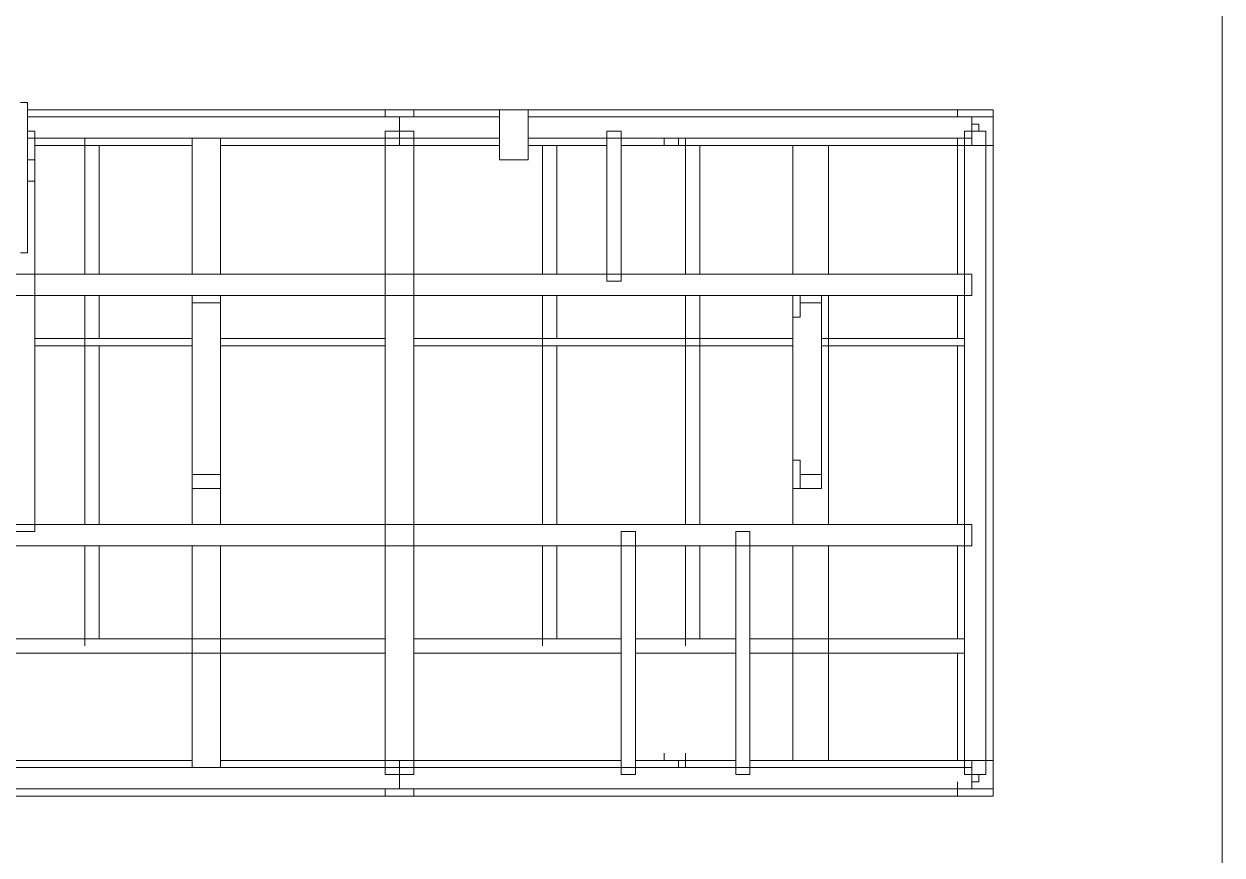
# Model space of a CAD drawing. Header units: inches. Extents: x -1128 to 651, y 96 to 845.
# Drawn here: x -199.232 to -194.251, y 790.76 to 794.217 of the extents above; entities that cross this region are included whole.
import ezdxf

# ---------------------------------------------------------------- set-up
doc = ezdxf.new("R2010")
doc.units = ezdxf.units.IN
doc.header["$MEASUREMENT"] = 0
doc.layers.add('Layer 1', color=7, linetype='Continuous')

msp = doc.modelspace()

# ---------------------------------------------------------------- linework, layer by layer
at = {"layer": 'Layer 1', "color": 0, "lineweight": 5}
for points in [[(-215.4534, 802.0082), (-194.2507, 802.0082), (-194.2507, 744.3177)], [(-194.2507, 744.3177), (-194.2507, 802.0082), (-215.4534, 802.0082)], [(-194.2507, 789.0727), (-194.2507, 802.0082), (-197.73, 802.0082)], [(-194.2507, 744.3177), (-194.2507, 802.0082)], [(-199.2464, 793.89), (-199.2169, 793.89)], [(-199.2464, 793.2656), (-199.2169, 793.2656), (-199.2169, 793.89)], [(-199.2169, 793.8602), (-197.73, 793.8602)], [(-197.73, 793.8305), (-197.73, 793.8602), (-197.611, 793.8602)], [(-197.611, 793.8602), (-197.254, 793.8602)], [(-197.611, 793.8305), (-197.611, 793.8602)], [(-197.254, 793.8602), (-197.254, 793.6521), (-197.1352, 793.6521)], [(-197.254, 793.8602), (-197.1352, 793.8602), (-197.1352, 793.6521)], [(-197.1352, 793.8602), (-195.3509, 793.8602)], [(-195.2023, 793.8602), (-195.3509, 793.8602)], [(-195.3509, 793.8602), (-195.3509, 793.8305), (-195.2913, 793.8305)], [(-195.3509, 793.8305), (-195.3509, 793.8602)], [(-195.2023, 793.8305), (-195.2023, 793.8602)], [(-199.2169, 793.8305), (-197.254, 793.8305)], [(-197.73, 793.8305), (-197.6705, 793.8305)], [(-197.6705, 793.7116), (-197.6705, 793.8305), (-197.611, 793.8305)], [(-197.6705, 793.8305), (-197.6705, 793.7116), (-197.611, 793.7116)], [(-197.1352, 793.8305), (-195.2913, 793.8305)], [(-195.3509, 793.7116), (-195.2913, 793.7116), (-195.2913, 793.8305)], [(-195.2023, 793.8305), (-195.2913, 793.8305)], [(-195.2023, 793.7116), (-195.2913, 793.7116), (-195.2913, 793.8305)], [(-195.2913, 793.8305), (-195.2913, 793.7414)], [(-195.2023, 793.8305), (-195.2023, 791.0353)], [(-195.2023, 793.8305), (-195.2023, 793.7116)], [(-199.2169, 793.7712), (-199.1871, 793.7712)], [(-199.1871, 792.1057), (-199.1871, 793.7712)], [(-197.611, 791.0946), (-197.73, 791.0946), (-197.73, 793.7712)], [(-197.611, 791.0946), (-197.611, 793.7712), (-197.73, 793.7712)], [(-196.7487, 793.7712), (-196.808, 793.7712), (-196.808, 793.1466), (-196.7487, 793.1466), (-196.7487, 793.7712)], [(-195.3211, 793.7712), (-195.2321, 793.7712)], [(-195.2321, 791.0946), (-195.3211, 791.0946), (-195.3211, 793.7712)], [(-195.2618, 793.8007), (-195.2913, 793.8007)], [(-195.2618, 793.8007), (-195.2618, 793.7712)], [(-195.2321, 793.7712), (-195.2321, 791.0946)], [(-199.2169, 793.7414), (-197.254, 793.7414)], [(-199.1871, 793.7116), (-198.5327, 793.7116)], [(-198.979, 793.7414), (-198.979, 793.1763)], [(-198.979, 793.1763), (-198.979, 793.7414)], [(-198.9195, 793.1763), (-198.9195, 793.7116)], [(-198.5327, 793.7414), (-198.5327, 793.1763)], [(-198.4139, 793.7414), (-198.4139, 793.1763)], [(-198.4139, 793.7116), (-197.73, 793.7116)], [(-197.73, 793.7414), (-197.73, 793.1763)], [(-197.73, 793.7116), (-197.73, 793.7414)], [(-197.611, 793.7116), (-197.73, 793.7116)], [(-197.6705, 793.7116), (-197.73, 793.7116)], [(-197.611, 793.7116), (-197.611, 793.7414)], [(-197.611, 793.7116), (-197.254, 793.7116)], [(-197.611, 793.7116), (-197.611, 793.1763)], [(-197.611, 793.7116), (-197.254, 793.7116)], [(-197.1352, 793.7414), (-195.2913, 793.7414)], [(-197.1352, 793.7116), (-196.808, 793.7116)], [(-197.1352, 793.7116), (-196.808, 793.7116)], [(-197.0756, 793.7116), (-197.0756, 793.1763)], [(-197.0756, 793.1763), (-197.0756, 793.7116)], [(-197.0161, 793.1763), (-197.0161, 793.7116)], [(-196.7487, 793.7116), (-196.5701, 793.7116)], [(-196.7487, 793.7116), (-196.481, 793.7116)], [(-196.5701, 793.7116), (-196.5701, 793.7414)], [(-196.481, 793.7116), (-196.5701, 793.7116), (-196.5106, 793.7116)], [(-196.5106, 793.7414), (-196.5106, 793.7116)], [(-196.481, 793.7116), (-196.481, 793.7414)], [(-196.481, 793.7116), (-196.481, 793.7414)], [(-196.481, 793.7116), (-196.481, 793.7414)], [(-196.481, 793.7414), (-196.481, 793.7116)], [(-196.4215, 793.7116), (-196.481, 793.7116), (-196.481, 793.7414)], [(-196.481, 793.7116), (-196.4215, 793.7116)], [(-196.481, 793.1763), (-196.481, 793.7116)], [(-195.3509, 793.7116), (-196.4215, 793.7116)], [(-196.4215, 793.1763), (-196.4215, 793.7116)], [(-196.4215, 793.7116), (-196.0348, 793.7116)], [(-196.0348, 793.7116), (-196.0348, 793.1763)], [(-195.8862, 793.7116), (-195.8862, 793.1763)], [(-195.8862, 793.7116), (-195.3509, 793.7116)], [(-195.3509, 793.7116), (-195.3509, 793.7414)], [(-195.2023, 793.7116), (-195.3509, 793.7116)], [(-195.3509, 793.7116), (-195.3509, 793.1763)], [(-195.2023, 793.7116), (-195.2023, 793.7414)], [(-199.1871, 793.6521), (-199.1871, 793.6819)], [(-199.2169, 793.6521), (-199.1871, 793.6521)], [(-199.1871, 793.6521), (-199.2169, 793.6521)], [(-199.2169, 793.5628), (-199.1871, 793.5628)], [(-199.1871, 793.5628), (-199.2169, 793.5628)], [(-195.2913, 793.1763), (-200.1089, 793.1763), (-200.1089, 793.087)], [(-195.2913, 793.1763), (-195.2913, 793.087)], [(-195.2913, 793.087), (-200.1089, 793.087)], [(-198.979, 793.087), (-198.979, 792.1355)], [(-198.979, 792.1355), (-198.979, 793.087)], [(-198.9195, 792.9087), (-198.9195, 793.087)], [(-198.5327, 793.087), (-198.5327, 792.2843), (-198.4139, 792.2843)], [(-198.5327, 793.087), (-198.5327, 792.998)], [(-198.5327, 793.087), (-198.5327, 793.0573), (-198.4139, 793.0573)], [(-198.5327, 793.087), (-198.5327, 792.1355)], [(-198.4139, 793.087), (-198.4139, 792.2843)], [(-198.4139, 793.087), (-198.4139, 792.1355)], [(-197.73, 793.087), (-197.73, 792.1355)], [(-197.611, 793.087), (-197.611, 792.1355)], [(-197.0756, 793.087), (-197.0756, 792.1355)], [(-197.0756, 792.1355), (-197.0756, 793.087)], [(-197.0161, 792.9087), (-197.0161, 793.087)], [(-196.481, 792.8789), (-196.4215, 792.8789), (-196.4215, 793.087)], [(-196.481, 792.8789), (-196.481, 793.087)], [(-196.0348, 793.087), (-196.0348, 792.1355)], [(-196.0348, 793.087), (-196.0348, 792.998), (-196.0053, 792.998), (-196.0053, 793.0573)], [(-195.916, 792.2843), (-196.0348, 792.2843), (-196.0348, 793.087)], [(-195.916, 793.087), (-195.916, 792.998), (-195.916, 793.0573), (-196.0053, 793.0573), (-196.0053, 793.087)], [(-195.916, 793.087), (-195.916, 793.0573), (-196.0053, 793.0573)], [(-195.916, 793.087), (-195.916, 792.2843)], [(-195.8862, 793.087), (-195.8862, 792.1355)], [(-195.3509, 793.087), (-195.3509, 792.9087)], [(-198.4139, 793.0573), (-198.5327, 793.0573), (-198.5327, 792.998)], [(-195.916, 792.998), (-195.916, 793.0277)], [(-198.5327, 792.9087), (-199.1871, 792.9087)], [(-198.5327, 792.8789), (-199.1871, 792.8789)], [(-198.9195, 792.1355), (-198.9195, 792.8789)], [(-197.73, 792.9087), (-198.4139, 792.9087)], [(-197.73, 792.8789), (-198.4139, 792.8789)], [(-196.0348, 792.9087), (-197.611, 792.9087)], [(-196.0348, 792.8789), (-197.611, 792.8789)], [(-197.0161, 792.1355), (-197.0161, 792.8789)], [(-196.481, 792.8789), (-196.481, 792.9087)], [(-196.481, 792.8789), (-196.481, 792.1355)], [(-196.481, 792.1355), (-196.481, 792.8789)], [(-196.4215, 792.1355), (-196.4215, 792.8789)], [(-195.3211, 792.9087), (-195.916, 792.9087)], [(-195.3211, 792.8789), (-195.916, 792.8789)], [(-195.3509, 792.8789), (-195.3509, 792.1355)], [(-198.4139, 792.4031), (-198.4139, 792.4329)], [(-198.5327, 792.2843), (-198.5327, 792.4031)], [(-198.5327, 792.3436), (-198.5327, 792.4031)], [(-198.4139, 792.4031), (-198.4139, 792.3436), (-198.5327, 792.3436)], [(-198.4139, 792.2843), (-198.4139, 792.4031)], [(-196.0348, 792.4031), (-196.0348, 792.2843)], [(-196.0053, 792.4031), (-196.0348, 792.4031)], [(-196.0053, 792.3436), (-196.0053, 792.4031)], [(-195.916, 792.4031), (-195.916, 792.2843), (-195.916, 792.3436)], [(-195.916, 792.3436), (-195.916, 792.4031)], [(-198.4139, 792.2843), (-198.4139, 792.3436), (-198.5327, 792.3436)], [(-198.5327, 792.2843), (-198.5327, 792.3436)], [(-195.916, 792.3436), (-196.0053, 792.3436)], [(-196.0053, 792.2843), (-196.0053, 792.3436), (-195.916, 792.3436)], [(-198.4139, 792.2843), (-198.4139, 792.3138)], [(-196.0348, 792.2843), (-196.0053, 792.2843)], [(-195.916, 792.2843), (-195.916, 792.3138)], [(-200.1089, 792.0464), (-200.1089, 792.1355), (-195.2913, 792.1355), (-195.2913, 792.0464), (-200.1089, 792.0464)], [(-199.1871, 792.1057), (-199.2762, 792.1057)], [(-196.7487, 792.1057), (-196.7487, 791.0946), (-196.6892, 791.0946)], [(-196.7487, 792.1057), (-196.6892, 792.1057), (-196.6892, 791.0946)], [(-196.2727, 792.1057), (-196.2134, 792.1057)], [(-196.2727, 791.0946), (-196.2134, 791.0946), (-196.2134, 792.1057)], [(-196.2727, 791.0946), (-196.2727, 792.1057)], [(-198.979, 792.0464), (-198.979, 791.6299)], [(-198.979, 791.6299), (-198.979, 792.0464)], [(-198.9195, 791.6597), (-198.9195, 792.0464)], [(-198.5327, 792.0464), (-198.5327, 791.1244)], [(-198.4139, 792.0464), (-198.4139, 791.1244)], [(-197.73, 792.0464), (-197.73, 791.1244)], [(-197.611, 792.0464), (-197.611, 791.1541)], [(-197.0161, 791.6597), (-197.0161, 792.0464)], [(-196.481, 791.6299), (-196.481, 792.0464)], [(-196.481, 792.0464), (-196.481, 791.6299)], [(-196.4215, 791.6597), (-196.4215, 792.0464)], [(-196.0348, 792.0464), (-196.0348, 791.1541)], [(-195.8862, 792.0464), (-195.8862, 791.1541)], [(-195.3509, 792.0464), (-195.3509, 791.6597)], [(-197.73, 791.6597), (-200.0494, 791.6597)], [(-198.979, 791.6299), (-198.979, 791.6597)], [(-196.7487, 791.6597), (-197.611, 791.6597)], [(-197.0756, 791.6299), (-197.0756, 791.6597)], [(-196.2727, 791.6597), (-196.6892, 791.6597)], [(-195.3211, 791.6597), (-196.2134, 791.6597)], [(-197.73, 791.6001), (-200.0494, 791.6001)], [(-196.7487, 791.6001), (-197.611, 791.6001)], [(-196.2727, 791.6001), (-196.6892, 791.6001)], [(-195.3211, 791.6001), (-196.2134, 791.6001)], [(-195.3509, 791.6001), (-195.3509, 791.1541)], [(-196.5701, 791.1541), (-196.5701, 791.1839)], [(-196.481, 791.1541), (-196.481, 791.1839)], [(-195.2023, 791.1541), (-195.2023, 791.1839)], [(-200.1387, 791.1244), (-195.2913, 791.1244), (-195.2913, 791.0353), (-200.1387, 791.0353), (-200.1387, 791.1244)], [(-198.5327, 791.1541), (-200.0196, 791.1541)], [(-197.73, 791.1541), (-198.4139, 791.1541)], [(-197.6705, 791.1541), (-197.6705, 791.0353), (-197.73, 791.0353)], [(-197.611, 791.1541), (-197.73, 791.1541), (-197.6705, 791.1541)], [(-197.611, 791.0353), (-197.6705, 791.0353), (-197.6705, 791.1541)], [(-197.6705, 791.1541), (-197.611, 791.1541)], [(-196.7487, 791.1541), (-197.611, 791.1541)], [(-197.611, 791.1541), (-196.7487, 791.1541)], [(-196.2727, 791.1541), (-196.6892, 791.1541)], [(-196.6892, 791.1541), (-196.5701, 791.1541)], [(-196.481, 791.1541), (-196.5701, 791.1541), (-196.5106, 791.1541)], [(-196.5106, 791.1541), (-196.5106, 791.1244)], [(-196.481, 791.1541), (-196.481, 791.1244)], [(-196.481, 791.1541), (-196.4215, 791.1541)], [(-196.2727, 791.1541), (-196.4215, 791.1541)], [(-196.0348, 791.1541), (-196.2134, 791.1541)], [(-195.3509, 791.1541), (-196.2134, 791.1541)], [(-195.3509, 791.1541), (-195.8862, 791.1541)], [(-195.2023, 791.1541), (-195.3509, 791.1541)], [(-195.2913, 791.1541), (-195.3509, 791.1541)], [(-195.2913, 791.0353), (-195.2913, 791.1541), (-195.2023, 791.1541)], [(-195.2913, 791.1541), (-195.2913, 791.0353)], [(-195.2023, 791.1541), (-195.2023, 791.0353)], [(-195.2618, 791.0946), (-195.2618, 791.0648), (-195.2913, 791.0648)], [(-197.73, 791.0055), (-197.73, 791.0353)], [(-197.611, 791.0353), (-197.611, 791.0055)], [(-195.3509, 791.0353), (-195.3509, 791.0648)], [(-195.2913, 791.0353), (-195.3509, 791.0353)], [(-195.3509, 791.0055), (-195.3509, 791.0353)], [(-195.2913, 791.0353), (-195.2023, 791.0353)], [(-195.2023, 791.0353), (-195.2023, 791.0055)], [(-197.73, 791.0055), (-200.0196, 791.0055)], [(-197.611, 791.0055), (-197.73, 791.0055)], [(-195.3509, 791.0055), (-197.611, 791.0055)], [(-195.2023, 791.0055), (-195.3509, 791.0055)]]:
    msp.add_lwpolyline(points, dxfattribs=at)
for points, knots in [([(-198.4139, 793.087), (-198.4139, 793.087), (-198.4139, 792.998), (-198.4139, 792.998), (-198.4139, 792.998), (-198.4139, 793.087), (-198.4139, 793.087)], [0, 0, 0, 0, 1, 1, 1, 2, 2, 2, 2]), ([(-197.0756, 792.0464), (-197.0756, 792.0464), (-197.0756, 791.6299), (-197.0756, 791.6299), (-197.0756, 791.6299), (-197.0756, 792.0464), (-197.0756, 792.0464)], [0, 0, 0, 0, 1, 1, 1, 2, 2, 2, 2]), ([(-196.4215, 791.1541), (-196.4215, 791.1541), (-196.481, 791.1541), (-196.481, 791.1541), (-196.481, 791.1541), (-196.481, 791.1244), (-196.481, 791.1244), (-196.481, 791.1244), (-196.481, 791.1541), (-196.481, 791.1541)], [0, 0, 0, 0, 1, 1, 1, 2, 2, 2, 3, 3, 3, 3])]:
    msp.add_open_spline(points, degree=3, knots=knots, dxfattribs=at)

doc.saveas('drawing.dxf')
